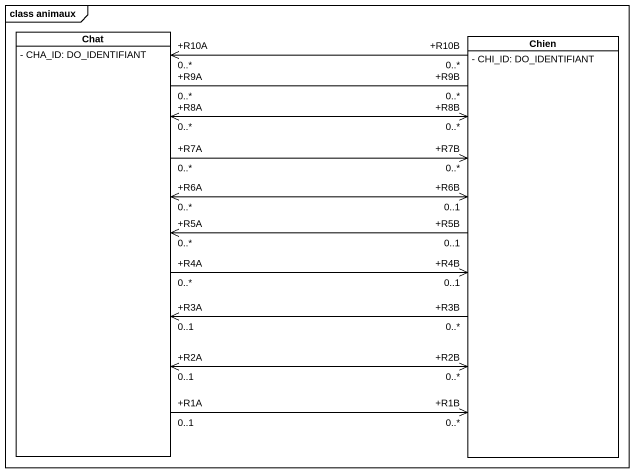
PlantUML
@startuml
mainframe class animaux
hide circle
hide empty members
skinparam classAttributeIconSize 0
class Chat {
  - CHA_ID: DO_IDENTIFIANT
}
class Chien {
  - CHI_ID: DO_IDENTIFIANT
}
Chat "+R6A\n0..*" <-right-> "+R6B\n0..1" Chien
Chat "+R2A\n0..1" <-right-> "+R2B\n0..*" Chien
Chat "+R5A\n0..*" <-right- "+R5B\n0..1" Chien
Chat "+R3A\n0..1" <-right- "+R3B\n0..*" Chien
Chat "+R1A\n0..1" -right-> "+R1B\n0..*" Chien
Chat "+R9A\n0..*" -right- "+R9B\n0..*" Chien
Chat "+R4A\n0..*" -right-> "+R4B\n0..1" Chien
Chat "+R7A\n0..*" -right-> "+R7B\n0..*" Chien
Chat "+R10A\n0..*" <-right- "+R10B\n0..*" Chien
Chat "+R8A\n0..*" <-right-> "+R8B\n0..*" Chien
@enduml
